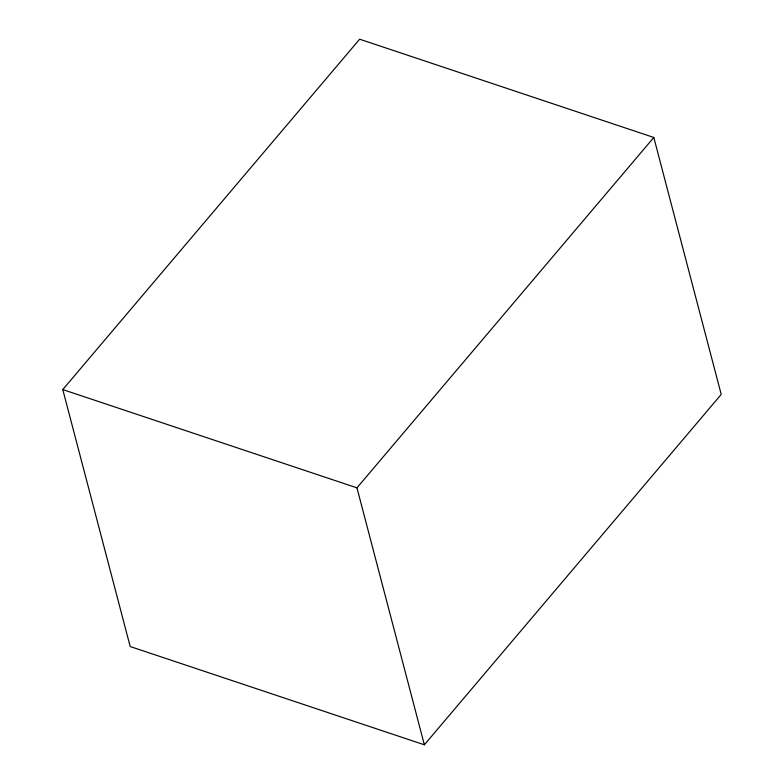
<?xml version="1.0" encoding="UTF-8"?>
<svg xmlns="http://www.w3.org/2000/svg" width="784" height="784" viewBox="0 0 784 784"><rect width="100%" height="100%" fill="white"/><g stroke="black" fill="none" stroke-linecap="round" stroke-linejoin="round"><path stroke-width="1.18" d="M62.779 389.579L359.64 39.2L653.807 137.465L721.221 394.421L424.36 744.8L130.193 646.535L62.779 389.579L356.955 487.844L424.36 744.8M356.955 487.844L653.807 137.465"/></g></svg>
